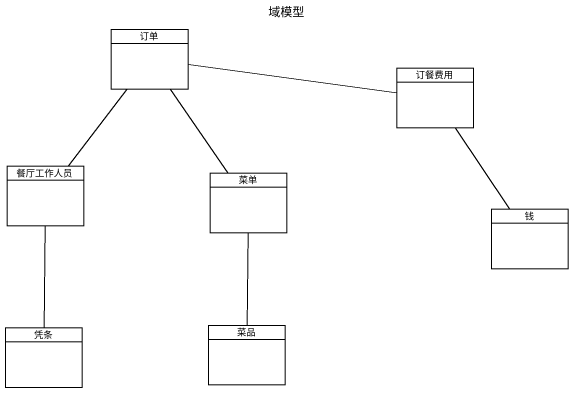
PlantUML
@startuml
title 域模型
hide circle
hide empty members
class 订单
class 订餐费用
class 餐厅工作人员
class 菜单
class 钱
class 凭条
class 菜品
订单 -right- 订餐费用
订单 -- 餐厅工作人员
订单 -- 菜单
订餐费用 -- 钱
餐厅工作人员 -- 凭条
菜单 -- 菜品
@enduml
